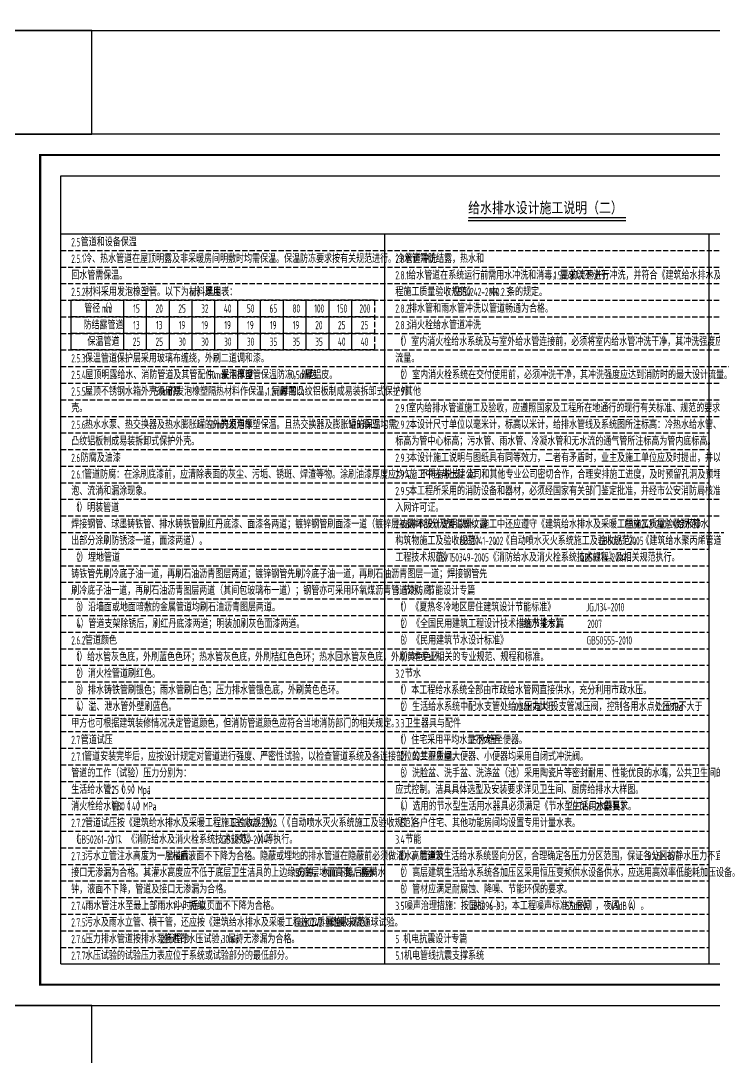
# Model space of a CAD drawing. Extents: x 12300 to 361047, y -1498650 to 1244242.
# Drawn here: x 231609 to 265063, y 83296 to 133271 of the extents above; entities that cross this region are included whole.
import ezdxf

# ---------------------------------------------------------------- set-up
doc = ezdxf.new("R2010")
doc.units = 0
doc.header["$LTSCALE"] = 1000
doc.header["$MEASUREMENT"] = 0
doc.linetypes.add('DASH', pattern=[0.35, 0.25, -0.1])
for name, color, linetype in [('DIM_SYMB', 8, 'CONTINUOUS'), ('TEXT', 3, 'CONTINUOUS'), ('TWT_TITLE', 7, 'CONTINUOUS'), ('WALL', 8, 'CONTINUOUS')]:
    doc.layers.add(name, color=color, linetype=linetype)
doc.styles.add('ht', font='simhei.ttf', dxfattribs={"width": 0.8})
doc.styles.get("Standard").update_dxf_attribs({"font": 'GBENOR', "bigfont": 'GBCBIG'})

msp = doc.modelspace()

# ---------------------------------------------------------------- linework, layer by layer
at = {"layer": 'DIM_SYMB', "color": 3, "const_width": 70}
msp.add_lwpolyline([(253192.3, 123773.4), (260801.3, 123773.4)], dxfattribs=at)
at = {"layer": 'DIM_SYMB', "color": 3}
msp.add_lwpolyline([(253192.3, 123633.4), (260801.3, 123633.4)], dxfattribs=at)
at = {"layer": 'TEXT', "color": 3}
for p, q in [((233546.8, 87796.1), (233546.8, 125796.1)), ((233546.8, 125796.1), (280446.8, 125796.1)), ((233546.8, 122996.1), (280446.8, 122996.1)), ((249180.2, 87796.1), (249180.2, 122996.1)), ((264813.5, 87796.1), (264813.5, 122996.1)), ((234046.8, 117396.1), (234046.8, 119796.1)), ((236580.2, 117396.1), (236580.2, 119796.1)), ((237680.2, 117396.1), (237680.2, 119796.1)), ((238780.2, 117396.1), (238780.2, 119796.1)), ((239880.2, 117396.1), (239880.2, 119796.1)), ((240980.2, 117396.1), (240980.2, 119796.1)), ((242080.2, 117396.1), (242080.2, 119796.1)), ((243180.2, 117396.1), (243180.2, 119796.1)), ((244280.2, 117396.1), (244280.2, 119796.1)), ((245380.2, 117396.1), (245380.2, 119796.1)), ((246480.2, 117396.1), (246480.2, 119796.1)), ((247580.2, 117396.1), (247580.2, 119796.1)), ((233546.8, 87796.1), (280446.8, 87796.1))]:
    msp.add_line(p, q, dxfattribs=at)
at = {"layer": 'TEXT', "color": 3, "linetype": 'DASH'}
for p, q in [((233546.8, 122196.1), (280446.8, 122196.1)), ((233546.8, 121396.1), (280446.8, 121396.1)), ((233546.8, 120596.1), (280446.8, 120596.1)), ((233546.8, 119796.1), (280446.8, 119796.1)), ((248680.2, 119796.1), (234046.8, 119796.1)), ((248680.2, 119796.1), (248680.2, 117396.1)), ((233546.8, 118996.1), (280446.8, 118996.1)), ((248680.2, 118996.1), (234046.8, 118996.1)), ((233546.8, 118196.1), (280446.8, 118196.1)), ((248680.2, 118196.1), (234046.8, 118196.1)), ((233546.8, 117396.1), (280446.8, 117396.1)), ((248680.2, 117396.1), (234046.8, 117396.1)), ((233546.8, 116596.1), (280446.8, 116596.1)), ((233546.8, 115796.1), (280446.8, 115796.1)), ((233546.8, 114996.1), (280446.8, 114996.1)), ((233546.8, 114196.1), (280446.8, 114196.1)), ((233546.8, 113396.1), (264813.5, 113396.1)), ((233546.8, 112596.1), (264813.5, 112596.1)), ((233546.8, 111796.1), (264813.5, 111796.1)), ((233546.8, 110996.1), (264813.5, 110996.1)), ((233546.8, 110196.1), (280446.8, 110196.1)), ((233546.8, 109396.1), (280446.8, 109396.1)), ((233546.8, 108596.1), (280446.8, 108596.1)), ((233546.8, 107796.1), (264813.5, 107796.1)), ((233546.8, 106996.1), (264813.5, 106996.1)), ((233546.8, 106196.1), (264813.5, 106196.1)), ((233546.8, 105396.1), (264813.5, 105396.1)), ((233546.8, 104596.1), (264813.5, 104596.1)), ((233546.8, 103796.1), (264813.5, 103796.1)), ((233546.8, 102996.1), (264813.5, 102996.1)), ((233546.8, 102196.1), (264813.5, 102196.1)), ((233546.8, 101396.1), (264813.5, 101396.1)), ((233546.8, 100596.1), (264813.5, 100596.1)), ((233546.8, 99796.1), (264813.5, 99796.1)), ((233546.8, 98996.1), (264813.5, 98996.1)), ((233546.8, 98196.1), (264813.5, 98196.1)), ((233546.8, 97396.1), (264813.5, 97396.1)), ((233546.8, 96596.1), (264813.5, 96596.1)), ((233546.8, 95796.1), (264813.5, 95796.1)), ((233546.8, 94996.1), (264813.5, 94996.1)), ((233546.8, 94196.1), (264813.5, 94196.1)), ((233546.8, 93396.1), (264813.5, 93396.1)), ((233546.8, 92596.1), (264813.5, 92596.1)), ((233546.8, 91796.1), (264813.5, 91796.1)), ((233546.8, 90996.1), (264813.5, 90996.1)), ((233546.8, 90196.1), (264813.5, 90196.1)), ((233546.8, 89396.1), (264813.5, 89396.1)), ((233546.8, 88596.1), (264813.5, 88596.1))]:
    msp.add_line(p, q, dxfattribs=at)
at = {"layer": 'TWT_TITLE', "color": 3}
for points in [[(230046.8, 132796.1), (289446.8, 132796.1), (289446.8, 174796.1), (230046.8, 174796.1)], [(230046.8, 85796.1), (289446.8, 85796.1), (289446.8, 127796.1), (230046.8, 127796.1)]]:
    msp.add_lwpolyline(points, close=True, dxfattribs=at)
at = {"layer": 'TWT_TITLE', "color": 3, "const_width": 100}
msp.add_lwpolyline([(232546.8, 86796.1), (288446.8, 86796.1), (288446.8, 126796.1), (232546.8, 126796.1)], close=True, dxfattribs=at)
at = {"layer": 'TWT_TITLE', "color": 8}
msp.add_lwpolyline([(230046.8, 80796.1), (235046.8, 80796.1), (235046.8, 85796.1), (230046.8, 85796.1)], close=True, dxfattribs=at)
at = {"layer": 'WALL'}
msp.add_lwpolyline([(230046.8, 127796.1), (235046.8, 127796.1), (235046.8, 132796.1), (230046.8, 132796.1)], close=True, dxfattribs=at)

# ---------------------------------------------------------------- texts
at = {"layer": 'DIM_SYMB', "color": 3, "style": 'ht', "width": 0.8}
msp.add_text('给水排水设计施工说明（二）', height=525.738, dxfattribs=at).set_placement((253192.3, 123996.1))
at = {"layer": 'TEXT', "color": 3, "width": 0.6}
for s, p in [('2.5', (234046.8, 122396.1)), ('2.8', (249680.2, 121596.1)), ('2.8.1', (249680.2, 120796.1)), ('1.5m/s', (257321.4, 120796.1)), ('2.5.2', (234046.8, 119996.1)), ('mm', (239762.1, 119996.1)), ('GB50242-2002', (252488.7, 119996.1)), ('4.2.3', (254509.5, 119996.1)), ('mm', (235519.2, 119196.1)), ('15', (237036, 119196.1)), ('20', (238117.5, 119196.1)), ('25', (239213.5, 119196.1)), ('32', (240314.2, 119196.1)), ('40', (241410.1, 119196.1)), ('50', (242520.1, 119196.1)), ('65', (243610, 119196.1)), ('80', (244720.1, 119196.1)), ('100', (245770.1, 119196.1)), ('150', (246870.1, 119196.1)), ('200', (247947.5, 119196.1)), ('2.8.2', (249680.2, 119196.1)), ('13', (237036, 118396.1)), ('13', (238136, 118396.1)), ('19', (239233, 118396.1)), ('19', (240333, 118396.1)), ('19', (241433, 118396.1)), ('19', (242533, 118396.1)), ('19', (243633, 118396.1)), ('19', (244733, 118396.1)), ('20', (245817.5, 118396.1)), ('25', (246913.5, 118396.1)), ('25', (248013.5, 118396.1)), ('2.8.3', (249680.2, 118396.1)), ('25', (237013.5, 117596.1)), ('25', (238113.5, 117596.1)), ('30', (239220.1, 117596.1)), ('30', (240320.1, 117596.1)), ('30', (241420.1, 117596.1)), ('30', (242520.1, 117596.1)), ('35', (243616, 117596.1)), ('35', (244716, 117596.1)), ('35', (245816, 117596.1)), ('40', (246910.1, 117596.1)), ('40', (248010.1, 117596.1)), ('1', (249961, 117596.1)), ('2.5.4', (234046.8, 115996.1)), ('50mm', (240624.7, 115996.1)), ('0.5mm', (244634.9, 115996.1)), ('2', (249961, 115996.1)), ('2.5.5', (234046.8, 115196.1)), ('50mm', (238077, 115196.1)), ('1.2mm', (243491.5, 115196.1)), ('2.9', (249680.2, 115196.1)), ('2.9.1', (249680.2, 114396.1)), ('2.5.6', (234046.8, 113596.1)), ('60mm', (240604.7, 113596.1)), ('1.2mm', (247423.4, 113596.1)), ('2.9.2', (249680.2, 113596.1)), ('2.6', (234046.8, 111996.1)), ('2.9.3', (249680.2, 111996.1)), ('2.6.1', (234046.8, 111196.1)), ('2.9.4', (249680.2, 111196.1)), ('2.9.5', (249680.2, 110396.1)), ('1', (234327.7, 109596.1)), ('2.9.6', (249680.2, 108796.1)), ('GB50242-2002', (260732.3, 108796.1)), ('GB50141-2002', (252769.5, 107996.1)), ('GB50261-2005', (259484.8, 107996.1)), ('2', (234327.7, 107196.1)), ('GB/T', (251646.1, 107196.1)), ('50349-2005', (252386.1, 107196.1)), ('GB50974-2014', (258581.3, 107196.1)), ('3', (249680.2, 105596.1)), ('3', (234327.7, 104796.1)), ('1', (249961, 104796.1)), ('JGJ', (258877.2, 104796.1)), ('134-2010', (259397.2, 104796.1)), ('4', (234327.7, 103996.1)), ('2', (249961, 103996.1)), ('-', (255718, 103996.1)), ('2007', (258942.3, 103996.1)), ('2.6.2', (234046.8, 103196.1)), ('3', (249961, 103196.1)), ('GB', (258912.1, 103196.1)), ('50555-2010', (259352.1, 103196.1)), ('1', (234327.7, 102396.1)), ('4', (249961, 102396.1)), ('2', (234327.7, 101596.1)), ('3.2', (249680.2, 101596.1)), ('3', (234327.7, 100796.1)), ('4', (234327.7, 99996.1)), ('2', (249961, 99996.1)), ('0.20MPa', (255437.2, 99996.1)), ('0.20MPa', (262295.1, 99996.1)), ('3.3', (249680.2, 99196.1)), ('2.7', (234046.8, 98396.1)), ('1', (249961, 98396.1)), ('5L', (253431.2, 98396.1)), ('2.7.1', (234046.8, 97596.1)), ('2', (249961, 97596.1)), ('3', (249961, 96796.1)), ('4', (249961, 95196.1)), ('CJ/T', (257984.8, 95196.1)), ('164-2014', (258664.8, 95196.1)), ('2.7.2', (234046.8, 94396.1)), ('GB50242-2002', (241728.1, 94396.1)), ('5', (249961, 94396.1)), ('GB50261-2017', (234327.7, 93596.1)), ('GB50974-2014', (241303.8, 93596.1)), ('3.4', (249680.2, 93596.1)), ('2.7.3', (234046.8, 92796.1)), ('30min', (238638.7, 92796.1)), ('1', (249961, 92796.1)), ('0.45MPa', (261856.8, 92796.1)), ('15', (244719.2, 91996.1)), ('5', (248048.5, 91996.1)), ('2', (249961, 91996.1)), ('3', (249961, 91196.1)), ('2.7.4', (234046.8, 90396.1)), ('1', (238939.6, 90396.1)), ('3.5', (249680.2, 90396.1)), ('GB3096-93', (253229.5, 90396.1)), ('55dB', (257901.1, 90396.1)), ('A', (258762, 90396.1)), ('45dB', (260065.4, 90396.1)), ('A', (260946.2, 90396.1)), ('2.7.5', (234046.8, 89596.1)), ('GB50242-2002', (244817.5, 89596.1)), ('2.7.6', (234046.8, 88796.1)), ('2', (238357.9, 88796.1)), ('30min', (241306.4, 88796.1)), ('5', (249680.2, 88796.1)), ('2.7.7', (234046.8, 87996.1)), ('5.1', (249680.2, 87996.1))]:
    msp.add_text(s, height=400, dxfattribs=at).set_placement(p)
at = {"layer": 'TEXT', "color": 3}
for s, height, p in [('管道和设备保温', 385.82, (234506.8, 122396.1)), ('管道冲洗', 385.82, (250140.2, 121596.1)), ('回水管需保温。', 385.82, (234046.8, 120796.1)), ('给水管道在系统运行前需用水冲洗和消毒，要求以不小于', 385.816, (250300.2, 120796.1)), ('的流速进行冲洗，并符合《建筑给水排水及采暖工', 385.816, (258081.9, 120796.1)), ('材料采用发泡橡塑管。以下为材料厚度（', 385.816, (234706.8, 119996.1)), ('）选用表：', 385.82, (240122.1, 119996.1)), ('程施工质量验收规范》', 385.82, (249680.2, 119996.1)), ('中', 385.8, (254228.7, 119996.1)), ('条的规定。', 385.82, (255069.5, 119996.1)), ('管径（', 385.82, (234676.7, 119196.1)), ('）', 385.8, (235879.2, 119196.1)), ('排水管和雨水管冲洗以管道畅通为合格。', 385.816, (250340.2, 119196.1)), ('防结露管道', 385.82, (234639, 118396.1)), ('消火栓给水管道冲洗', 385.82, (250340.2, 118396.1)), ('保温管道', 385.82, (234826.7, 117596.1)), ('（', 385.8, (249680.2, 117596.1)), ('）室内消火栓给水系统及与室外给水管连接前，必须将室内给水管冲洗干净，其冲洗强度应达到消防时的最大设计', 385.816, (250061, 117596.1)), ('流量。', 385.82, (249680.2, 116796.1)), ('屋顶明露给水、消防管道及其管配件、采用厚度', 385.816, (234726.8, 115996.1)), ('发泡橡塑管保温防冻，外包', 385.816, (241264.7, 115996.1)), ('厚铝皮。', 385.82, (245334.9, 115996.1)), ('（', 385.8, (249680.2, 115996.1)), ('）室内消火栓系统在交付使用前，必须冲洗干净，其冲洗强度应达到消防时的最大设计流量。', 385.816, (250101, 115996.1)), ('屋顶不锈钢水箱外壳须用厚', 385.816, (234706.8, 115196.1)), ('的发泡橡塑隔热材料作保温，同时需以', 385.816, (238717, 115196.1)), ('厚凹凸纹铝板制成易装拆卸式保护外', 385.816, (244151.5, 115196.1)), ('其他', 385.82, (250140.9, 115196.1)), ('壳。', 385.82, (234046.8, 114396.1)), ('室内给排水管道施工及验收，应遵照国家及工程所在地通行的现行有关标准、规范的要求进行。', 385.816, (250300.9, 114396.1)), ('热水水泵、热交换器及热水膨胀罐的外壳须用厚', 385.816, (234706.8, 113596.1)), ('的发泡橡塑保温。且热交换器及膨胀罐的保温均需', 385.816, (241244.7, 113596.1)), ('厚凹', 385.82, (248083.4, 113596.1)), ('本设计尺寸单位以毫米计，标高以米计，给排水管线及系统图所注标高：冷热水给水管、消防管等压力管道所注', 385.816, (250340.9, 113596.1)), ('凸纹铝板制成易装拆卸式保护外壳。', 385.816, (234046.8, 112796.1)), ('标高为管中心标高；污水管、雨水管、冷凝水管和无水流的通气管所注标高为管内底标高。', 385.816, (249680.2, 112796.1)), ('防腐及油漆', 385.82, (234506.8, 111996.1)), ('本设计施工说明与图纸具有同等效力，二者有矛盾时，业主及施工单位应及时提出，并以设计单位解释为准。', 385.816, (250340.9, 111996.1)), ('管道防腐：在涂刷底漆前，应清除表面的灰尘、污垢、锈斑、焊渣等物。涂刷油漆厚度应均匀，不得有脱皮、起', 385.816, (234666.8, 111196.1)), ('施工中应与土建公司和其他专业公司密切合作，合理安排施工进度，及时预留孔洞及预埋套管，以防碰撞和返工。', 385.816, (250360.9, 111196.1)), ('泡、流淌和漏涂现象。', 385.82, (234046.8, 110396.1)), ('本工程所采用的消防设备和器材，必须经国家有关部门鉴定批准，并经市公安消防局核准注册，消防产品应具有', 385.816, (250340.9, 110396.1)), ('（', 385.8, (234046.8, 109596.1)), ('）明装管道', 385.82, (234427.7, 109596.1)), ('入网许可证。', 385.82, (249680.2, 109596.1)), ('焊接钢管、球墨铸铁管、排水铸铁管刷红丹底漆、面漆各两道；镀锌钢管刷面漆一道（镀锌层被破坏部分及管道螺纹露', 385.816, (234046.8, 108796.1)), ('除本设计说明以外，施工中还应遵守《建筑给水排水及采暖工程施工质量验收规范》', 385.816, (250340.9, 108796.1)), ('、《给水排水', 385.82, (262472.3, 108796.1)), ('出部分涂刷防锈漆一道，面漆两道）。', 385.816, (234046.8, 107996.1)), ('构筑物施工及验收规范》', 385.816, (249680.2, 107996.1)), ('、《自动喷水灭火系统施工及验收规范》', 385.816, (254429.5, 107996.1)), ('、《建筑给水聚丙烯管道', 385.816, (261164.8, 107996.1)), ('（', 385.8, (234046.8, 107196.1)), ('）埋地管道', 385.82, (234467.7, 107196.1)), ('工程技术规范》', 385.82, (249680.2, 107196.1)), ('、《消防给水及消火栓系统技术规程》', 385.816, (253806.8, 107196.1)), ('及相关规范执行。', 385.82, (260302, 107196.1)), ('铸铁管先刷冷底子油一道，再刷石油沥青图层两道；镀锌钢管先刷冷底子油一道，再刷石油沥青图层一道；焊接钢管先', 385.816, (234046.8, 106396.1)), ('刷冷底子油一道，再刷石油沥青图层两道（其间包玻璃布一道）；钢管亦可采用环氧煤沥青管道漆防腐。', 385.816, (234046.8, 105596.1)), ('节水、节能设计专篇', 385.82, (250060.2, 105596.1)), ('（', 385.8, (234046.8, 104796.1)), ('）沿墙面或地面暗敷的金属管道均刷石油沥青图层两道。', 385.816, (234467.7, 104796.1)), ('（', 385.8, (249680.2, 104796.1)), ('）《夏热冬冷地区居住建筑设计节能标准》', 385.816, (250061, 104796.1)), ('（', 385.8, (234046.8, 103996.1)), ('）管道支架除锈后，刷红丹底漆两道；明装加刷灰色面漆两道。', 385.816, (234487.7, 103996.1)), ('（', 385.8, (249680.2, 103996.1)), ('）《全国民用建筑工程设计技术措施节能专篇', 385.816, (250101, 103996.1)), ('给水排水》', 385.82, (255858, 103996.1)), ('管道颜色', 385.82, (234706.8, 103196.1)), ('（', 385.8, (249680.2, 103196.1)), ('）《民用建筑节水设计标准》', 385.816, (250101, 103196.1)), ('（', 385.8, (234046.8, 102396.1)), ('）给水管灰色底，外刷蓝色色环；热水管灰色底，外刷桔红色色环；热水回水管灰色底，外刷黄色色环。', 385.816, (234427.7, 102396.1)), ('（', 385.8, (249680.2, 102396.1)), ('）本专业相关的专业规范、规程和标准。', 385.816, (250121, 102396.1)), ('（', 385.8, (234046.8, 101596.1)), ('）消火栓管道刷红色。', 385.82, (234467.7, 101596.1)), ('节水', 385.82, (250140.2, 101596.1)), ('（', 385.8, (234046.8, 100796.1)), ('）排水铸铁管刷银色；雨水管刷白色；压力排水管银色底，外刷黄色色环。', 385.816, (234467.7, 100796.1)), ('（', 385.8, (234046.8, 99996.1)), ('）溢、泄水管外壁刷蓝色。', 385.816, (234487.7, 99996.1)), ('（', 385.8, (249680.2, 99996.1)), ('）生活给水系统中配水支管处给水压力大于', 385.816, (250101, 99996.1)), ('时均设支管减压阀，控制各用水点处压力不大于', 385.816, (256397.2, 99996.1)), ('。', 385.8, (263255.1, 99996.1)), ('甲方也可根据建筑装修情况决定管道颜色，但消防管道颜色应符合当地消防部门的相关规定。', 385.816, (234046.8, 99196.1)), ('卫生器具与配件', 385.82, (250140.2, 99196.1)), ('管道试压', 385.82, (234506.8, 98396.1)), ('（', 385.8, (249680.2, 98396.1)), ('）住宅采用平均水量不大于', 385.816, (250061, 98396.1)), ('水箱坐便器。', 385.82, (253711.2, 98396.1)), ('管道安装完毕后，应按设计规定对管道进行强度、严密性试验，以检查管道系统及各连接部位的工程质量。', 385.816, (234666.8, 97596.1)), ('（', 385.8, (249680.2, 97596.1)), ('）公共卫生间大便器、小便器均采用自闭式冲洗阀。', 385.816, (250101, 97596.1)), ('管道的工作（试验）压力分别为：', 385.816, (234046.8, 96796.1)), ('（', 385.8, (249680.2, 96796.1)), ('）洗脸盆、洗手盆、洗涤盆（池）采用陶瓷片等密封耐用、性能优良的水嘴，公共卫生间的水龙头建议采用自动感', 385.816, (250101, 96796.1)), ('应式控制。洁具具体选型及安装要求详见卫生间、厨房给排水大样图。', 385.816, (249680.2, 95996.1)), ('（', 385.8, (249680.2, 95196.1)), ('）选用的节水型生活用水器具必须满足《节水型生活用水器具》', 385.816, (250121, 95196.1)), ('的要求。', 385.82, (259744.8, 95196.1)), ('管道试压按《建筑给水排水及采暖工程施工验收规范》（', 385.816, (234706.8, 94396.1)), ('）、《自动喷水灭火系统施工及验收规范》', 385.816, (243468.1, 94396.1)), ('（', 385.8, (249680.2, 94396.1)), ('）各户住宅、其他功能房间均设置专用计量水表。', 385.816, (250101, 94396.1)), ('（', 385.8, (234046.8, 93596.1)), ('）、《消防给水及消火栓系统技术规范》（', 385.816, (235967.7, 93596.1)), ('）等执行。', 385.82, (243024.5, 93596.1)), ('节能', 385.82, (250160.2, 93596.1)), ('污水立管注水高度为一层楼高，', 385.816, (234706.8, 92796.1)), ('后液面不下降为合格。隐蔽或埋地的排水管道在隐蔽前必须做灌水，管道及', 385.816, (239298.7, 92796.1)), ('（', 385.8, (249680.2, 92796.1)), ('）高层建筑生活给水系统竖向分区，合理确定各压力分区范围，保证各分区的静水压力不宜大于', 385.816, (250061, 92796.1)), ('。', 385.8, (262836.8, 92796.1)), ('接口无渗漏为合格。其灌水高度应不低于底层卫生洁具的上边缘或底层地面高度，满水', 385.816, (234046.8, 91996.1)), ('分钟，水面下降后再满水', 385.816, (244959.2, 91996.1)), ('分', 385.8, (248188.5, 91996.1)), ('（', 385.8, (249680.2, 91996.1)), ('）高层建筑生活给水系统各加压区采用恒压变频供水设备供水，应选用高效率低能耗加压设备。', 385.816, (250101, 91996.1)), ('钟，液面不下降，管道及接口无渗漏为合格。', 385.816, (234046.8, 91196.1)), ('（', 385.8, (249680.2, 91196.1)), ('）管材应满足耐腐蚀、降噪、节能环保的要求。', 385.816, (250101, 91196.1)), ('雨水管注水至最上部雨水斗，持续', 385.816, (234726.8, 90396.1)), ('小时后以页面不下降为合格。', 385.816, (239039.6, 90396.1)), ('噪声治理措施：按国标（', 385.816, (250140.2, 90396.1)), ('），本工程噪声标准为昼间', 385.816, (254530.9, 90396.1)), ('（', 385.8, (258481.1, 90396.1)), ('），夜间', 385.82, (258942, 90396.1)), ('（', 385.8, (260665.4, 90396.1)), ('）。', 385.82, (261126.2, 90396.1)), ('污水及雨水立管、横干管，还应按《建筑给水排水及采暖工程施工质量验收规范》', 385.816, (234706.8, 89596.1)), ('的要求做通球试验。', 385.82, (246557.5, 89596.1)), ('压力排水管道按排水泵扬程的', 385.816, (234706.8, 88796.1)), ('倍进行水压试验，保持', 385.82, (238497.9, 88796.1)), ('，无渗漏为合格。', 385.82, (241966.4, 88796.1)), ('机电抗震设计专篇', 385.82, (250060.2, 88796.1)), ('水压试验的试验压力表应位于系统或试验部分的最低部分。', 385.816, (234706.8, 87996.1)), ('机电管线抗震支撑系统', 385.82, (250100.2, 87996.1))]:
    msp.add_text(s, height=height, dxfattribs=at).set_placement(p)
at = {"layer": 'TEXT', "color": 3, "linetype": 'DASH', "width": 0.6}
for s, p in [('2.5.1', (234046.8, 121596.1)), ('2.5.3', (234046.8, 116796.1))]:
    msp.add_text(s, height=400, dxfattribs=at).set_placement(p)
at = {"layer": 'TEXT', "color": 3, "linetype": 'DASH'}
for s, p in [('冷、热水管道在屋顶明露及非采暖房间明敷时均需保温。保温防冻要求按有关规范进行。冷水管需防结露，热水和', (234666.8, 121596.1)), ('保温管道保护层采用玻璃布缠绕，外刷二道调和漆。', (234706.8, 116796.1))]:
    msp.add_text(s, height=385.816, dxfattribs=at).set_placement(p)
at = {"layer": 'TEXT', "color": 1}
for s, height, p in [('（', 385.8, (249680.2, 100796.1)), ('）本工程给水系统全部由市政给水管网直接供水，充分利用市政水压。', 385.816, (250061, 100796.1)), ('生活给水管：', 385.82, (234046.8, 95996.1)), ('（', 385.8, (236211.9, 95996.1)), ('）', 385.8, (236973.5, 95996.1)), ('；', 385.8, (237714.3, 95996.1)), ('消火栓给水管：', 385.82, (234046.8, 95196.1)), ('（', 385.8, (236492.8, 95196.1)), ('）', 385.8, (237233.6, 95196.1)), ('。', 385.8, (237994.5, 95196.1))]:
    msp.add_text(s, height=height, dxfattribs=at).set_placement(p)
at = {"layer": 'TEXT', "color": 1, "width": 0.6}
for s, p in [('1', (249961, 100796.1)), ('0.25', (235731.9, 95996.1)), ('0.90', (236492.8, 95996.1)), ('Mpa', (237254.3, 95996.1)), ('0.80', (236012.8, 95196.1)), ('1.40', (236773.6, 95196.1)), ('MPa', (237514.5, 95196.1))]:
    msp.add_text(s, height=400, dxfattribs=at).set_placement(p)

doc.saveas('drawing.dxf')
